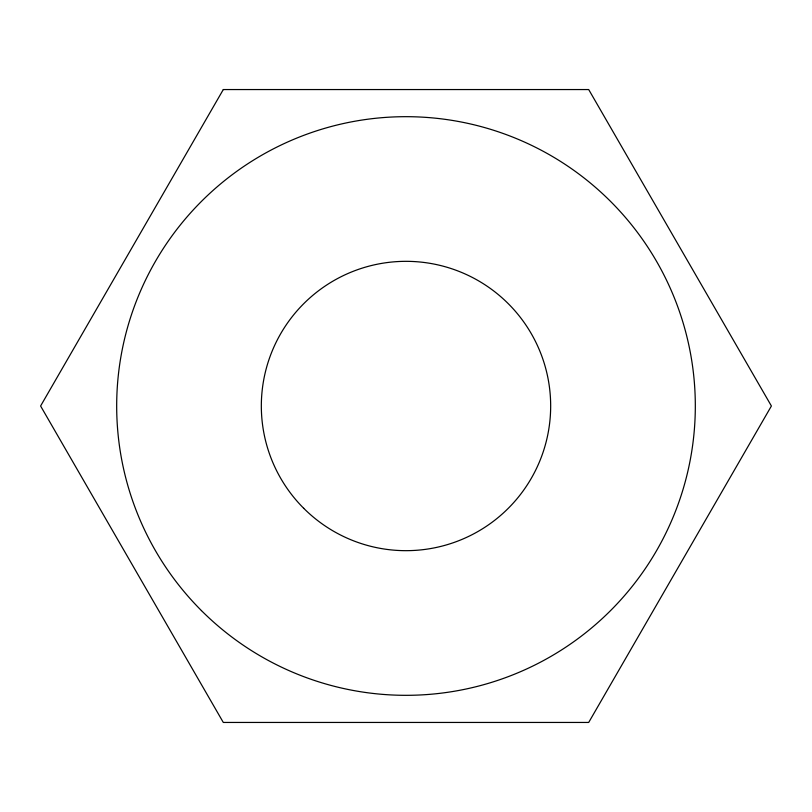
<?xml version="1.0" encoding="UTF-8"?>
<svg xmlns="http://www.w3.org/2000/svg" width="812" height="812" viewBox="0 0 812 812"><rect width="100%" height="100%" fill="white"/><g stroke="black" fill="none" stroke-linecap="round" stroke-linejoin="round"><path stroke-width="1.22" d="M223.3 89.553L40.6 406L223.3 722.447L588.7 722.447L771.4 406L588.7 89.553L223.3 89.553M201.417 610.583A289.326 289.326 0 0 0 685.46 480.887A289.326 289.326 0 0 0 331.113 126.54A289.326 289.326 0 0 0 201.417 610.583M303.708 508.292A144.658 144.658 0 0 0 545.735 443.443A144.658 144.658 0 0 0 368.557 266.265A144.658 144.658 0 0 0 303.708 508.292"/></g></svg>
